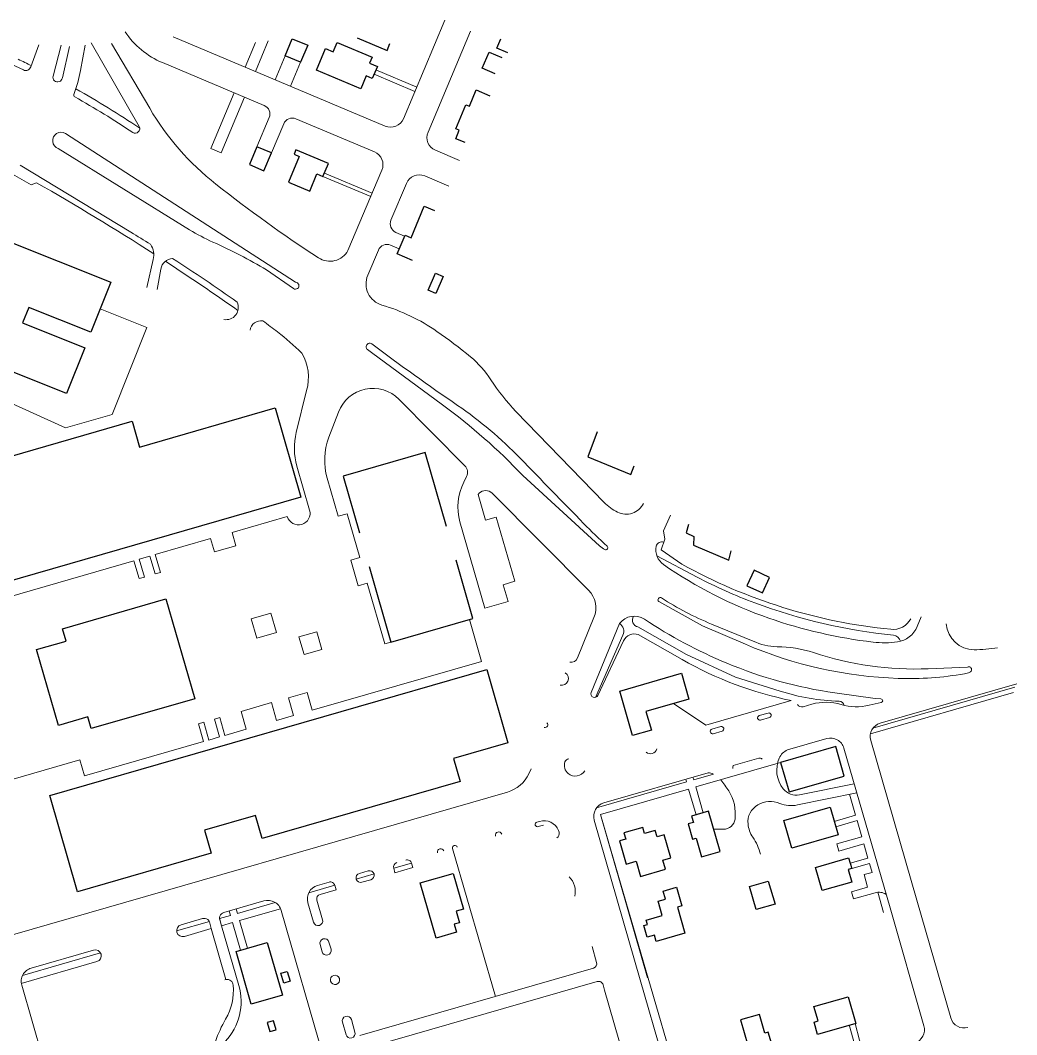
# Model space of a CAD drawing. Header units: feet. Extents: x 2817291 to 2825191, y 230718 to 237492.
# Drawn here: x 2823843 to 2824921, y 234175 to 235274 of the extents above; entities that cross this region are included whole.
import ezdxf

# ---------------------------------------------------------------- set-up
doc = ezdxf.new("R2010")
doc.units = ezdxf.units.FT
doc.layers.add('63', color=7, linetype='Continuous', lineweight=13)

msp = doc.modelspace()

# ---------------------------------------------------------------- linework, layer by layer
at = {"layer": '63'}
for p, q in [((2824257.409, 235167.24), (2824302.266, 235273.83)), ((2824008.148, 235255.783), (2824237.667, 235159.193)), ((2824097.075, 235218.359), (2824111.11, 235251.707)), ((2824330.056, 235262.135), (2824284.029, 235152.766)), ((2823792.185, 235245.263), (2823845.932, 235220.017)), ((2823853.922, 235223.286), (2823862.775, 235247.177)), ((2823886.663, 235246.938), (2823878.04, 235213.493)), ((2823888.083, 235211.448), (2823895.78, 235245.282)), ((2823912.793, 235246.845), (2823907.826, 235219.495)), ((2823971.255, 235158.941), (2823919.374, 235249.527)), ((2823941.397, 235248.684), (2823982.645, 235178.595)), ((2824097.265, 235249.901), (2824085.959, 235223.037)), ((2824129.296, 235235.33), (2824118.381, 235209.393)), ((2824106.686, 235181.603), (2823996.453, 235227.994)), ((2824145.97, 235228.313), (2824135.055, 235202.376)), ((2824227.58, 235220.138), (2824271.833, 235201.514)), ((2824225.631, 235215.506), (2824269.884, 235196.883)), ((2824074.264, 235195.247), (2824048.925, 235135.036)), ((2824060.041, 235130.358), (2824085.38, 235190.569)), ((2824098.796, 235136.946), (2824112.051, 235168.441)), ((2824225.971, 235131.403), (2824140.96, 235167.179)), ((2824127.798, 235161.814), (2824114.544, 235130.319)), ((2824140.608, 234990.109), (2823891.418, 235151.078)), ((2823883.64, 235135.057), (2824025.825, 235047.041)), ((2824048.925, 235135.036), (2824060.041, 235130.358)), ((2824292.077, 235133.023), (2824318.225, 235122.019)), ((2823842.563, 235117.028), (2823962.341, 235044.307)), ((2824197.308, 235024.429), (2824234.019, 235111.66)), ((2823854.394, 235095.802), (2823860.21, 235097.857)), ((2824170.27, 235104.686), (2824221.934, 235082.944)), ((2824171.83, 235108.391), (2824223.493, 235086.649)), ((2824306.53, 235094.229), (2824280.382, 235105.234)), ((2824260.639, 235097.186), (2824243.876, 235057.354)), ((2823799.547, 235046.448), (2823940.587, 234990.182)), ((2824249.241, 235044.192), (2824258.715, 235040.205)), ((2824230.232, 235024.932), (2824218.746, 234997.639)), ((2824252.868, 235026.31), (2824243.394, 235030.297)), ((2823986.575, 235014.688), (2823979.612, 234984.437)), ((2823994.746, 235004.493), (2823990.661, 234982.395)), ((2824109.227, 235003.518), (2824138.454, 234983.337)), ((2823940.587, 234990.182), (2823929.05, 234961.264)), ((2823929.05, 234961.264), (2823979.432, 234941.165)), ((2823979.432, 234941.165), (2823941.859, 234846.982)), ((2824218.65, 234917.155), (2824222.662, 234914.203)), ((2824222.662, 234914.203), (2824299.774, 234857.468)), ((2824141.367, 234827.58), (2824152.573, 234872.955)), ((2823891.645, 234832.497), (2823825.443, 234862.562)), ((2824323.967, 234791.462), (2824252.578, 234863.356)), ((2823941.859, 234846.982), (2823891.645, 234832.497)), ((2824187.004, 234849.407), (2824176.695, 234822.236)), ((2824379.076, 234850.298), (2824474.659, 234751.745)), ((2824155.823, 234743.435), (2824142.074, 234791.099)), ((2824322.787, 234773.816), (2824325.823, 234779.883)), ((2824386.784, 234780.732), (2824469.828, 234704.66)), ((2824174.879, 234777.882), (2824186.767, 234736.671)), ((2824339.328, 234761.652), (2824338.144, 234760.464)), ((2824338.144, 234760.464), (2824346.222, 234732.46)), ((2824457.826, 234656.656), (2824353.579, 234761.64)), ((2824071.812, 234719.201), (2824131.682, 234736.471)), ((2824186.767, 234736.671), (2824196.423, 234739.457)), ((2824196.423, 234739.457), (2824210.072, 234692.14)), ((2824346.222, 234732.46), (2824357.81, 234735.803)), ((2824357.81, 234735.803), (2824377.866, 234666.277)), ((2824546.519, 234737.939), (2824538.831, 234721.077)), ((2824345.498, 234637.066), (2824318.479, 234730.733)), ((2824075.991, 234704.717), (2824071.812, 234719.201)), ((2824538.831, 234721.077), (2824540.372, 234712.108)), ((2823988.767, 234695.246), (2824048.637, 234712.516)), ((2824048.637, 234712.516), (2824052.815, 234698.031)), ((2824052.815, 234698.031), (2824075.991, 234704.717)), ((2824540.372, 234712.108), (2824536.398, 234700.501)), ((2823971.385, 234690.232), (2823982.973, 234693.574)), ((2823982.973, 234693.574), (2823988.544, 234674.261)), ((2823994.338, 234675.933), (2823988.767, 234695.246)), ((2824210.072, 234692.14), (2824200.416, 234689.355)), ((2824531.777, 234693.925), (2824575.266, 234670.919)), ((2824536.398, 234700.501), (2824558.664, 234684.958)), ((2823828.197, 234648.927), (2823965.592, 234688.56)), ((2823965.592, 234688.56), (2823971.163, 234669.248)), ((2823976.956, 234670.919), (2823971.385, 234690.232)), ((2824200.416, 234689.355), (2824208.494, 234661.351)), ((2823971.163, 234669.248), (2823976.956, 234670.919)), ((2823988.544, 234674.261), (2823994.338, 234675.933)), ((2824208.494, 234661.351), (2824218.15, 234664.136)), ((2824218.15, 234664.136), (2824237.092, 234598.473)), ((2824377.866, 234666.277), (2824365.312, 234662.655)), ((2824365.312, 234662.655), (2824370.605, 234644.308)), ((2824370.605, 234644.308), (2824345.498, 234637.066)), ((2824533.78, 234644.308), (2824581.059, 234618.199)), ((2824113.725, 234631.922), (2824092.481, 234625.794)), ((2824092.481, 234625.794), (2824098.609, 234604.549)), ((2824119.853, 234610.678), (2824113.725, 234631.922)), ((2824445.721, 234583.343), (2824463.702, 234626.992)), ((2824817.791, 234627.911), (2824813.538, 234617.271)), ((2824243.851, 234600.423), (2824328.828, 234624.935)), ((2824328.828, 234624.935), (2824341.92, 234579.55)), ((2824491.459, 234620.594), (2824460.725, 234545.831)), ((2824511.347, 234616.918), (2824563.882, 234587.094)), ((2824581.059, 234618.199), (2824627.633, 234598.162)), ((2824636.045, 234601.634), (2824590.994, 234620.019)), ((2824098.609, 234604.549), (2824119.853, 234610.678)), ((2824163.474, 234611.755), (2824144.161, 234606.184)), ((2824144.161, 234606.184), (2824149.732, 234586.871)), ((2824169.045, 234592.442), (2824163.474, 234611.755)), ((2824465.357, 234540.542), (2824495.08, 234608.041)), ((2824511.645, 234608.635), (2824559.203, 234581.56)), ((2824149.732, 234586.871), (2824169.045, 234592.442)), ((2824237.092, 234598.473), (2824243.851, 234600.423)), ((2824467.912, 234542.674), (2824495.786, 234601.969)), ((2824563.882, 234587.094), (2824616.955, 234562.656)), ((2824341.92, 234579.55), (2824158.72, 234526.704)), ((2824868.041, 234573.371), (2824825.664, 234571.607)), ((2824616.955, 234562.656), (2824665.312, 234547.317)), ((2824919.313, 234551.551), (2824765.776, 234507.261)), ((2824921.375, 234555.284), (2824773.631, 234512.665)), ((2824153.149, 234546.017), (2824132.871, 234540.167)), ((2824132.871, 234540.167), (2824138.442, 234520.854)), ((2824158.72, 234526.704), (2824153.149, 234546.017)), ((2824768.042, 234539.295), (2824724.402, 234545.534)), ((2824917.809, 234545.887), (2824763.049, 234501.245)), ((2824774.393, 234539.035), (2824768.042, 234539.295)), ((2824114.524, 234534.875), (2824081.692, 234525.404)), ((2824120.095, 234515.562), (2824114.524, 234534.875)), ((2824584.922, 234510.53), (2824549.936, 234533.909)), ((2824677.252, 234537.163), (2824584.922, 234510.53)), ((2824690.066, 234530.4), (2824699.722, 234533.185)), ((2824058.516, 234518.719), (2824052.722, 234517.047)), ((2824052.722, 234517.047), (2824058.293, 234497.734)), ((2824064.087, 234499.406), (2824058.516, 234518.719)), ((2824081.692, 234525.404), (2824087.263, 234506.091)), ((2824138.442, 234520.854), (2824120.095, 234515.562)), ((2824642.601, 234520.892), (2824652.257, 234523.677)), ((2824653.65, 234518.849), (2824643.994, 234516.064)), ((2824041.135, 234513.705), (2824035.341, 234512.033)), ((2824035.341, 234512.033), (2824040.912, 234492.72)), ((2824046.706, 234494.392), (2824041.135, 234513.705)), ((2824087.263, 234506.091), (2824064.087, 234499.406)), ((2824591.422, 234506.128), (2824601.078, 234508.914)), ((2824058.293, 234497.734), (2824046.706, 234494.392)), ((2824602.471, 234504.086), (2824592.814, 234501.3)), ((2824715.693, 234495.952), (2824673.204, 234483.696)), ((2824763.325, 234494.002), (2824813.186, 234321.152)), ((2824040.912, 234492.72), (2823912.208, 234455.594)), ((2824784.216, 234312.796), (2824734.356, 234485.646)), ((2823907.194, 234472.976), (2823789.386, 234438.993)), ((2823912.208, 234455.594), (2823907.194, 234472.976)), ((2824642.11, 234474.726), (2824614.3, 234466.704)), ((2824393.178, 234457.966), (2824395.637, 234463.25)), ((2824665.646, 234470.01), (2824573.91, 234443.547)), ((2824587.262, 234458.905), (2824474.282, 234426.314)), ((2824563.957, 234449.044), (2824563.121, 234451.941)), ((2824571.682, 234451.272), (2824570.846, 234454.169)), ((2824593.249, 234457.494), (2824571.682, 234451.272)), ((2824563.957, 234449.044), (2824466.427, 234420.91)), ((2824566.185, 234441.319), (2824470.586, 234413.742)), ((2824574.263, 234413.315), (2824566.185, 234441.319)), ((2824581.988, 234415.544), (2824573.91, 234443.547)), ((2824686.166, 234435.135), (2824745.498, 234447.02)), ((2823834.233, 234283.524), (2824369.906, 234438.046)), ((2824748.283, 234437.364), (2824684.124, 234424.086)), ((2824746.965, 234412.925), (2824740.387, 234435.729)), ((2824404.755, 234406.258), (2824401.858, 234405.423)), ((2824463.975, 234407.651), (2824513.836, 234234.801)), ((2824470.586, 234413.742), (2824521.561, 234237.03)), ((2824470.586, 234413.742), (2824563.181, 234096.695)), ((2824723.789, 234406.24), (2824746.965, 234412.925)), ((2824725.461, 234400.446), (2824748.636, 234407.132)), ((2824753.65, 234389.75), (2824748.636, 234407.132)), ((2824403.251, 234400.595), (2824409.045, 234402.266)), ((2824425.907, 234394.578), (2824425.35, 234396.509)), ((2824593.353, 234397.902), (2824603.845, 234397.791)), ((2824753.65, 234389.75), (2824726.612, 234381.951)), ((2824310.679, 234377.029), (2824356.919, 234216.732)), ((2824726.612, 234381.951), (2824728.84, 234374.225)), ((2824728.84, 234374.225), (2824755.878, 234382.025)), ((2824760.335, 234366.575), (2824755.878, 234382.025)), ((2824741.022, 234361.003), (2824760.335, 234366.575)), ((2824209.695, 234349.991), (2824219.352, 234352.777)), ((2824246.817, 234355.469), (2824266.13, 234361.04)), ((2824248.21, 234350.641), (2824246.817, 234355.469)), ((2824267.522, 234356.212), (2824248.21, 234350.641)), ((2824266.13, 234361.04), (2824267.522, 234356.212)), ((2824742.694, 234355.21), (2824762.006, 234360.781)), ((2824764.792, 234351.124), (2824756.101, 234348.617)), ((2824764.792, 234351.124), (2824762.006, 234360.781)), ((2824176.863, 234340.52), (2824164.31, 234336.899)), ((2824206.26, 234343.77), (2824225.573, 234349.341)), ((2824222.137, 234343.12), (2824212.481, 234340.335)), ((2824756.101, 234348.617), (2824760.001, 234335.098)), ((2824154.907, 234328.957), (2824183.084, 234337.085)), ((2824184.477, 234332.257), (2824167.096, 234327.243)), ((2824183.084, 234337.085), (2824184.477, 234332.257)), ((2824760.001, 234335.098), (2824742.619, 234330.084)), ((2824742.619, 234330.084), (2824744.848, 234322.359)), ((2824744.848, 234322.359), (2824768.023, 234329.044)), ((2824777.327, 234307.67), (2824771.007, 234329.579)), ((2824106.371, 234320.186), (2824062.917, 234307.651)), ((2824118.56, 234318.472), (2824077.829, 234306.723)), ((2824160.132, 234296.992), (2824154.004, 234318.236)), ((2824163.66, 234321.022), (2824169.788, 234299.777)), ((2824849.926, 234193.41), (2824813.186, 234321.152)), ((2824070.104, 234304.494), (2824068.711, 234309.323)), ((2824077.829, 234306.723), (2824076.437, 234311.551)), ((2824124.348, 234311.774), (2824080.058, 234298.997)), ((2824174.059, 234139.926), (2824125.034, 234309.88)), ((2824820.957, 234185.054), (2824784.216, 234312.796)), ((2824047.242, 234297.899), (2824011.852, 234287.691)), ((2824016.567, 234294.281), (2824039.742, 234300.966)), ((2824058.196, 234301.375), (2824060.508, 234293.358)), ((2824070.104, 234304.494), (2824058.203, 234301.061)), ((2824072.333, 234296.769), (2824060.508, 234293.358)), ((2824080.968, 234266.834), (2824072.333, 234296.769)), ((2824088.693, 234269.063), (2824080.058, 234298.997)), ((2824049.394, 234290.152), (2824020.188, 234281.727)), ((2824048.085, 234294.689), (2824049.394, 234290.152)), ((2824049.394, 234290.152), (2824065.271, 234235.111)), ((2824060.508, 234293.358), (2824079.171, 234228.66)), ((2824178.981, 234267.911), (2824176.752, 234275.636)), ((2823929.434, 234263.916), (2823845.005, 234239.562)), ((2823921.934, 234266.983), (2823854.409, 234247.504)), ((2824167.096, 234272.851), (2824169.324, 234265.126)), ((2824466.575, 234253.594), (2824461.561, 234270.976)), ((2823843.675, 234230.81), (2823925.555, 234254.429)), ((2824210.141, 234174.392), (2824463.14, 234247.373)), ((2824065.271, 234235.111), (2824064.069, 234234.764)), ((2824467.318, 234232.888), (2824205.629, 234157.401)), ((2824467.318, 234232.888), (2824205.629, 234157.401)), ((2824550.577, 234107.059), (2824513.836, 234234.801)), ((2823844.114, 234228.802), (2823934.934, 233917.138)), ((2823844.114, 234228.802), (2823934.934, 233917.138)), ((2824475.21, 234223.659), (2824473.539, 234229.453)), ((2824511.951, 234095.917), (2824475.21, 234223.659)), ((2824195.229, 234175.321), (2824191.33, 234188.84)), ((2824200.986, 234191.625), (2824204.886, 234178.106)), ((2824739.983, 234185.947), (2824750.121, 234149.663)), ((2824746.386, 234187.548), (2824755.99, 234151.263))]:
    msp.add_line(p, q, dxfattribs=at)
at = {"layer": '63', "lineweight": 25}
for p, q in [((2824129.296, 235235.33), (2824137.093, 235253.857)), ((2824137.093, 235253.857), (2824153.767, 235246.84)), ((2824207.294, 235254.844), (2824239.715, 235241.2)), ((2824358.471, 235243.561), (2824362.759, 235253.751)), ((2824153.767, 235246.84), (2824145.97, 235228.313)), ((2824163.181, 235219.98), (2824172.927, 235243.138)), ((2824172.927, 235243.138), (2824181.264, 235239.63)), ((2824181.264, 235239.63), (2824185.552, 235249.819)), ((2824185.552, 235249.819), (2824223.531, 235233.836)), ((2824239.715, 235241.2), (2824242.834, 235248.611)), ((2824370.513, 235238.494), (2824358.471, 235243.561)), ((2824145.97, 235228.313), (2824129.296, 235235.33)), ((2824223.531, 235233.836), (2824220.802, 235227.351)), ((2824342.777, 235221.816), (2824350.184, 235239.416)), ((2824350.184, 235239.416), (2824364.079, 235233.569)), ((2824211.35, 235199.708), (2824163.181, 235219.98)), ((2824220.802, 235227.351), (2824229.139, 235223.843)), ((2824229.139, 235223.843), (2824223.682, 235210.874)), ((2824356.672, 235215.968), (2824342.777, 235221.816)), ((2824217.197, 235213.603), (2824211.35, 235199.708)), ((2824223.682, 235210.874), (2824217.197, 235213.603)), ((2824328.793, 235180.814), (2824336.2, 235198.415)), ((2824336.2, 235198.415), (2824351.021, 235192.177)), ((2824314.172, 235156.436), (2824325.088, 235182.374)), ((2824325.088, 235182.374), (2824328.793, 235180.814)), ((2824313.979, 235145.614), (2824317.878, 235154.877)), ((2824317.878, 235154.877), (2824314.172, 235156.436)), ((2824324.169, 235141.326), (2824313.979, 235145.614)), ((2824098.796, 235136.946), (2824090.61, 235117.493)), ((2824114.544, 235130.319), (2824098.796, 235136.946)), ((2824140.917, 235133.395), (2824138.968, 235128.763)), ((2824176.118, 235118.581), (2824140.917, 235133.395)), ((2824106.357, 235110.866), (2824114.544, 235130.319)), ((2824144.526, 235126.424), (2824132.831, 235098.634)), ((2824138.968, 235128.763), (2824144.526, 235126.424)), ((2824090.61, 235117.493), (2824106.357, 235110.866)), ((2824170.27, 235104.686), (2824176.118, 235118.581)), ((2824132.831, 235098.634), (2824155.989, 235088.888)), ((2824155.989, 235088.888), (2824163.786, 235107.415)), ((2824163.786, 235107.415), (2824170.27, 235104.686)), ((2824265.589, 235038.403), (2824280.013, 235072.677)), ((2824280.013, 235072.677), (2824291.129, 235067.999)), ((2823826.703, 235035.615), (2823940.587, 234990.182)), ((2824250.529, 235020.752), (2824259.105, 235041.132)), ((2824259.105, 235041.132), (2824265.589, 235038.403)), ((2824267.203, 235013.735), (2824250.529, 235020.752)), ((2824284.174, 234981.514), (2824291.97, 235000.041)), ((2824291.97, 235000.041), (2824300.307, 234996.532)), ((2823940.587, 234990.182), (2823918.988, 234936.041)), ((2824300.307, 234996.532), (2824292.511, 234978.006)), ((2824292.511, 234978.006), (2824284.174, 234981.514)), ((2823851.702, 234962.883), (2823844.999, 234946.081)), ((2823918.988, 234936.041), (2823851.702, 234962.883)), ((2823844.999, 234946.081), (2823912.285, 234919.238)), ((2823892.548, 234869.764), (2823778.664, 234915.196)), ((2823912.285, 234919.238), (2823892.548, 234869.764)), ((2823971.632, 234811.639), (2824118.41, 234853.978)), ((2824118.41, 234853.978), (2824146.265, 234757.414)), ((2823782.979, 234787.553), (2823963.554, 234839.642)), ((2823963.554, 234839.642), (2823971.632, 234811.639)), ((2824467.188, 234828.022), (2824457.178, 234801.077)), ((2824280.88, 234805.659), (2824192.041, 234780.032)), ((2824303.965, 234725.631), (2824280.88, 234805.659)), ((2824457.178, 234801.077), (2824503.474, 234782.005)), ((2824503.474, 234782.005), (2824507.039, 234791.402)), ((2824192.041, 234780.032), (2824209.749, 234718.645)), ((2824146.265, 234757.414), (2823823.74, 234664.378)), ((2824566.148, 234727.911), (2824563.548, 234718.793)), ((2824563.548, 234718.793), (2824571.979, 234714.949)), ((2824571.979, 234714.949), (2824571.589, 234705.423)), ((2824571.589, 234705.423), (2824609.732, 234689.229)), ((2824609.732, 234689.229), (2824612.053, 234699.313)), ((2824220.256, 234682.219), (2824243.851, 234600.423)), ((2824332.69, 234626.049), (2824314.448, 234689.29)), ((2824636.955, 234678.255), (2824629.267, 234661.393)), ((2824653.817, 234670.567), (2824636.955, 234678.255)), ((2824646.129, 234653.705), (2824653.817, 234670.567)), ((2824629.267, 234661.393), (2824646.129, 234653.705)), ((2823888.197, 234614.981), (2824000.212, 234647.293)), ((2824000.212, 234647.293), (2824031.41, 234539.141)), ((2824243.851, 234600.423), (2824332.69, 234626.049)), ((2823892.097, 234601.462), (2823888.197, 234614.981)), ((2823860.231, 234592.27), (2823892.097, 234601.462)), ((2823883.908, 234510.19), (2823860.231, 234592.27)), ((2823874.437, 234434.239), (2824347.602, 234570.729)), ((2824347.602, 234570.729), (2824370.444, 234491.546)), ((2824491.645, 234547.428), (2824558.274, 234566.648)), ((2824558.274, 234566.648), (2824566.352, 234538.645)), ((2824031.41, 234539.141), (2823919.395, 234506.829)), ((2824505.572, 234499.146), (2824491.645, 234547.428)), ((2824566.352, 234538.645), (2824520.001, 234525.274)), ((2823915.774, 234519.383), (2823883.908, 234510.19)), ((2823919.395, 234506.829), (2823915.774, 234519.383)), ((2824520.001, 234525.274), (2824525.851, 234504.996)), ((2824525.851, 234504.996), (2824505.572, 234499.146)), ((2824370.444, 234491.546), (2824311.539, 234474.555)), ((2824725.516, 234487.28), (2824665.646, 234470.01)), ((2824734.708, 234455.414), (2824725.516, 234487.28)), ((2824311.539, 234474.555), (2824318.782, 234449.448)), ((2824665.646, 234470.01), (2824674.838, 234438.144)), ((2824674.838, 234438.144), (2824734.708, 234455.414)), ((2824318.782, 234449.448), (2824104.409, 234387.609)), ((2823904.521, 234329.949), (2823874.437, 234434.239)), ((2824587.782, 234417.215), (2824569.435, 234411.923)), ((2824600.317, 234373.761), (2824587.782, 234417.215)), ((2824669.119, 234407.206), (2824719.332, 234421.69)), ((2824719.332, 234421.69), (2824727.967, 234391.755)), ((2824097.166, 234412.716), (2824042.125, 234396.839)), ((2824104.409, 234387.609), (2824097.166, 234412.716)), ((2824569.435, 234411.923), (2824571.385, 234405.163)), ((2824677.754, 234377.271), (2824669.119, 234407.206)), ((2824042.125, 234396.839), (2824049.367, 234371.732)), ((2824516.454, 234399.778), (2824496.176, 234393.928)), ((2824518.404, 234393.018), (2824516.454, 234399.778)), ((2824529.992, 234396.361), (2824518.404, 234393.018)), ((2824531.942, 234389.601), (2824529.992, 234396.361)), ((2824571.385, 234405.163), (2824565.591, 234403.492)), ((2824565.591, 234403.492), (2824570.326, 234387.076)), ((2824498.126, 234387.168), (2824491.366, 234385.219)), ((2824491.366, 234385.219), (2824498.609, 234360.112)), ((2824496.176, 234393.928), (2824498.126, 234387.168)), ((2824539.667, 234391.83), (2824531.942, 234389.601)), ((2824546.909, 234366.723), (2824539.667, 234391.83)), ((2824570.326, 234387.076), (2824574.189, 234388.19)), ((2824574.189, 234388.19), (2824580.038, 234367.911)), ((2824727.967, 234391.755), (2824677.754, 234377.271)), ((2824580.038, 234367.911), (2824600.317, 234373.761)), ((2824049.367, 234371.732), (2823904.521, 234329.949)), ((2824498.609, 234360.112), (2824509.231, 234363.176)), ((2824509.231, 234363.176), (2824513.966, 234346.76)), ((2824538.218, 234364.216), (2824546.909, 234366.723)), ((2824541.004, 234354.56), (2824538.218, 234364.216)), ((2824703.622, 234356.491), (2824739.351, 234366.797)), ((2824739.351, 234366.797), (2824742.694, 234355.21)), ((2824513.966, 234346.76), (2824541.004, 234354.56)), ((2824710.864, 234331.384), (2824703.622, 234356.491)), ((2824742.694, 234355.21), (2824738.831, 234354.095)), ((2824738.831, 234354.095), (2824742.731, 234340.576)), ((2824275.433, 234339.666), (2824311.162, 234349.973)), ((2824311.162, 234349.973), (2824322.304, 234311.347)), ((2824632.164, 234335.878), (2824652.443, 234341.728)), ((2824652.443, 234341.728), (2824659.685, 234316.621)), ((2824742.731, 234340.576), (2824710.864, 234331.384)), ((2824292.704, 234279.796), (2824275.433, 234339.666)), ((2824538.441, 234330.808), (2824552.926, 234334.987)), ((2824540.948, 234322.118), (2824538.441, 234330.808)), ((2824552.926, 234334.987), (2824558.776, 234314.708)), ((2824639.407, 234310.771), (2824632.164, 234335.878)), ((2824533.223, 234319.889), (2824540.948, 234322.118)), ((2824537.68, 234304.439), (2824533.223, 234319.889)), ((2824322.304, 234311.347), (2824314.579, 234309.118)), ((2824314.579, 234309.118), (2824318.2, 234296.565)), ((2824558.776, 234314.708), (2824553.947, 234313.315)), ((2824553.947, 234313.315), (2824562.025, 234285.312)), ((2824659.685, 234316.621), (2824639.407, 234310.771)), ((2824318.2, 234296.565), (2824312.406, 234294.894)), ((2824520.298, 234299.425), (2824537.68, 234304.439)), ((2824521.691, 234294.597), (2824520.298, 234299.425)), ((2824314.913, 234286.203), (2824292.704, 234279.796)), ((2824312.406, 234294.894), (2824314.913, 234286.203)), ((2824517.829, 234293.483), (2824521.691, 234294.597)), ((2824521.45, 234280.929), (2824517.829, 234293.483)), ((2824562.025, 234285.312), (2824531.125, 234276.398)), ((2824076.139, 234265.441), (2824109.937, 234275.191)), ((2824109.937, 234275.191), (2824126.372, 234218.218)), ((2824529.175, 234283.158), (2824521.45, 234280.929)), ((2824531.125, 234276.398), (2824529.175, 234283.158)), ((2824092.574, 234208.468), (2824076.139, 234265.441)), ((2824124.793, 234241.82), (2824131.553, 234243.77)), ((2824127.857, 234231.198), (2824124.793, 234241.82)), ((2824131.553, 234243.77), (2824134.617, 234233.148)), ((2824134.617, 234233.148), (2824127.857, 234231.198)), ((2824126.372, 234218.218), (2824092.574, 234208.468)), ((2824701.865, 234205.84), (2824738.755, 234216.481)), ((2824738.755, 234216.481), (2824747.138, 234187.417)), ((2824642.736, 234197.142), (2824622.457, 234191.293)), ((2824648.585, 234176.864), (2824642.736, 234197.142)), ((2824706.38, 234190.19), (2824701.865, 234205.84)), ((2824116.641, 234190.307), (2824109.881, 234188.357)), ((2824109.881, 234188.357), (2824112.667, 234178.701)), ((2824119.426, 234180.651), (2824116.641, 234190.307)), ((2824622.457, 234191.293), (2824634.992, 234147.839)), ((2824701.908, 234188.9), (2824706.38, 234190.19)), ((2824705.778, 234175.486), (2824701.908, 234188.9)), ((2824747.138, 234187.417), (2824705.778, 234175.486)), ((2824112.667, 234178.701), (2824119.426, 234180.651)), ((2824652.448, 234177.978), (2824648.585, 234176.864)), ((2824657.183, 234161.562), (2824652.448, 234177.978))]:
    msp.add_line(p, q, dxfattribs=at)
at = {"layer": '63'}
for centre, radius, start, end in [((2824031.863, 235312.135), 91.289, 213.77818, 247.17667), ((2823417.702, 234332.099), 993.777, 63.92812, 64.83936), ((2822279.233, 232311.169), 3199.268, 60.50482, 65.48544), ((2823848.425, 235225.323), 5.862, 244.83936, 339.66622), ((2823764.414, 235245.543), 145.758, 339.11255, 349.70547), ((2823883.009, 235212.212), 5.131, 165.54255, 351.43065), ((2823417.702, 234332.099), 993.777, 56.10686, 60.78814), ((2823902.618, 235192.803), 2.167, 159.11255, 240.60329), ((2823417.702, 234332.099), 985.736, 56.32465, 60.60329), ((2824238.275, 235329.035), 296.613, 210.47718, 231.70209), ((2824102.787, 235172.34), 10.05, 337.17667, 67.17666), ((2824137.062, 235157.916), 10.05, 67.17666, 157.17666), ((2824243.514, 235173.088), 15.075, 247.17667, 337.17667), ((2823966.999, 235156.504), 4.905, 236.32465, 29.80086), ((2824297.924, 235146.918), 15.075, 157.17667, 247.17667), ((2823886.551, 235143.543), 8.971, 57.13878, 251.06273), ((2824220.124, 235117.508), 15.075, 337.17667, 67.17666), ((2822516.445, 232737.883), 2715.729, 57.21284, 60.34288), ((2824274.534, 235091.339), 15.075, 67.17666, 157.17666), ((2824987.79, 236278.157), 1505.995, 231.70209, 236.90228), ((2824253.139, 235053.456), 10.05, 157.17667, 247.17667), ((2822996.193, 233452.964), 1861.671, 57.96896, 58.73692), ((2824138.989, 235229.85), 215.001, 238.24128, 245.86943), ((2823815.593, 234507.924), 576.05, 59.35378, 65.86942), ((2823965.822, 235019.465), 21.296, 347.03626, 33.48594), ((2824177.677, 235035.339), 22.459, 236.90228, 330.9357), ((2824239.495, 235021.034), 10.05, 67.17666, 157.17666), ((2824008.607, 235001.931), 14.095, 94.41738, 169.52581), ((2822516.445, 232737.883), 2715.729, 54.89421, 56.89656), ((2822996.193, 233452.964), 1861.671, 54.50211, 57.09575), ((2824140.566, 234986.394), 3.715, 235.37546, 89.34493), ((2824240.767, 234988.372), 23.892, 157.17667, 253.54333), ((2824065.463, 234962.733), 13.144, 258.33721, 26.602), ((2824174.482, 234763.975), 210.09, 55.41797, 73.54333), ((2824103.082, 234936.548), 11.923, 79.92158, 172.04525), ((2822996.193, 233452.964), 1861.671, 52.82552, 53.43831), ((2823937.071, 234699.504), 299.929, 45.48792, 52.1522), ((2824012.61, 234529.17), 495.285, 50.16367, 55.41797), ((2824220.881, 234920.242), 3.809, 53.15551, 234.15699), ((2825829.684, 237067.296), 2679.116, 233.15551, 235.59725), ((2824103.209, 234887.118), 51.355, 343.99123, 30.76069), ((2824257.949, 234823.256), 112.3, 32.96183, 50.16367), ((2824547.672, 235011.13), 233.006, 212.96183, 223.64988), ((2824224.284, 234835.262), 39.873, 44.79806, 159.22096), ((2823910.484, 234328.361), 656.887, 43.52403, 53.65625), ((2824065.101, 234490.453), 444.003, 44.12334, 55.59725), ((2824209.884, 234810.66), 70.575, 166.12873, 196.09086), ((2824242.318, 234797.336), 70.189, 159.22096, 196.09086), ((2824316.835, 234784.38), 10.05, 333.41341, 44.79806), ((2849180.277, 258848.6), 34543.015, 224.12334, 224.28672), ((2824377.115, 234746.626), 60.752, 153.41341, 195.16549), ((2824346.448, 234754.559), 10.05, 44.79806, 135.10317), ((2824512.563, 234788.508), 52.804, 224.12372, 243.72678), ((2824498.468, 234759.955), 20.962, 243.72678, 333.85533), ((2824143.753, 234739.953), 12.563, 196.09086, 16.09086), ((2824903.171, 235168.55), 629.557, 224.28672, 227.5093), ((2824490.205, 234726.904), 30.166, 227.5093, 240.34119), ((2824476.396, 234702.656), 2.261, 240.34119, 47.5093), ((2824549.859, 234700.204), 19.141, 167.90268, 235.1597), ((2824537.039, 234702.952), 6.029, 69.31124, 167.90268), ((2824806.93, 235069.526), 469.124, 235.1597, 250.84032), ((2824842.276, 235195.686), 584.19, 240.95613, 264.38407), ((2824821.044, 235135.517), 525.602, 242.12049, 249.58851), ((2824438.435, 234637.401), 27.327, 337.61066, 44.79806), ((2824535.437, 234646.206), 2.519, 57.04546, 228.87605), ((2824714.223, 234921.991), 326.148, 237.04546, 247.80069), ((2824850.505, 235214.686), 610.076, 249.58851, 264.1216), ((2824507.36, 234608.664), 19.879, 56.38109, 143.12024), ((2824512.94, 234624.372), 7.623, 146.97551, 257.94007), ((2824828.078, 235130.394), 533.561, 250.84032, 263.32856), ((2824787.293, 234636.527), 22.334, 264.38407, 331.33423), ((2824485.751, 234612.149), 10.193, 336.23349, 55.94822), ((2824808.985, 235062.321), 524.898, 236.38109, 247.41448), ((2824788.653, 234627.216), 26.799, 277.56866, 338.21587), ((2824875.2, 234622.299), 30.135, 184.16215, 269.94708), ((2824507.414, 234596.502), 12.85, 70.77913, 154.82226), ((2824787.143, 234599.274), 8.589, 13.66695, 84.1216), ((2824808.469, 235018.492), 457.58, 246.72154, 268.07664), ((2824661.844, 234652.699), 57.212, 243.19702, 270.03292), ((2824661.948, 234470.624), 124.864, 71.59335, 90.03292), ((2824778.319, 234704.986), 105.252, 263.32856, 277.56866), ((2824875.313, 234744.199), 152.036, 269.94708, 279.61477), ((2824439.435, 234585.19), 6.552, 253.61967, 343.61967), ((2824757.712, 234930.245), 401.232, 240.3468, 258.43196), ((2824811.198, 234919.111), 347.805, 251.59335, 272.3839), ((2824792.69, 235023.146), 482.469, 247.41448, 261.86311), ((2824869.518, 234570.689), 3.062, 292.26615, 118.84021), ((2824428.79, 234560.902), 7.232, 255.83442, 57.76848), ((2824804.819, 234909.795), 348.822, 268.07664, 279.91556), ((2824860.058, 234593.794), 28.029, 279.91557, 292.26616), ((2824464.356, 234544.339), 3.926, 157.65356, 334.91702), ((2824736.323, 234771.182), 234.857, 252.40079, 268.24227), ((2824774.237, 234536.956), 2.085, 278.37788, 85.73135), ((2824688.638, 234535.349), 5.151, 208.77124, 286.09086), ((2824714.903, 234480.558), 54.773, 72.69237, 106.09086), ((2824728.945, 234530.77), 5.667, 11.87475, 88.24227), ((2824747.511, 234585.201), 54.833, 252.69237, 285.00643), ((2824791.053, 234422.773), 113.33, 98.37788, 105.00643), ((2824643.297, 234518.478), 2.513, 106.09086, 286.09086), ((2824652.954, 234521.263), 2.513, 286.09086, 106.09086), ((2824410.757, 234510.916), 2.899, 252.40079, 49.78093), ((2824592.118, 234503.714), 2.513, 106.09086, 286.09086), ((2824601.774, 234506.5), 2.513, 286.09086, 106.09086), ((2824777.809, 234498.181), 15.075, 106.09086, 196.09086), ((2824719.871, 234481.468), 15.075, 16.09086, 106.09086), ((2824524.839, 234486.747), 7.156, 228.66492, 343.5168), ((2824679.745, 234468.135), 16.879, 112.79904, 156.60359), ((2824436.827, 234469.122), 4.874, 94.16857, 161.61597), ((2824643.102, 234471.289), 3.578, 42.08009, 106.09086), ((2824694.253, 234461.858), 32.687, 156.60359, 218.34682), ((2824443.154, 234467.02), 11.541, 161.61597, 230.56575), ((2824443.461, 234467.394), 12.025, 230.56575, 328.93558), ((2824618.998, 234464.922), 5.025, 159.22096, 196.09086), ((2824359.658, 234473.571), 36.974, 286.09086, 335.03604), ((2824586.314, 234441.474), 17.457, 66.59302, 86.88854), ((2824520.245, 234383.392), 105.427, 31.97505, 40.11704), ((2824570.154, 234414.549), 46.59, 352.82389, 31.97505), ((2824682.651, 234452.681), 17.894, 218.34682, 281.32722), ((2824654.621, 234400.671), 27.139, 67.98855, 119.66362), ((2824478.46, 234411.83), 15.075, 106.09086, 196.09086), ((2824651.803, 234405.618), 21.445, 119.66362, 185.98951), ((2824677.339, 234456.869), 33.478, 247.98855, 281.69215), ((2824409.708, 234390.095), 16.905, 22.29762, 107.03676), ((2824603.978, 234410.29), 12.5, 269.39161, 352.82389), ((2824360.41, 234391.375), 3.518, 16.09086, 196.09086), ((2824402.555, 234403.009), 2.513, 106.09086, 286.09086), ((2824661.716, 234406.658), 31.412, 185.98951, 213.82036), ((2824420.852, 234393.194), 5.241, 299.55607, 15.30603), ((2824582.804, 234353.791), 63.572, 15.42289, 33.82036), ((2824297.643, 234373.269), 3.518, 16.09086, 196.09086), ((2824313.093, 234377.726), 2.513, 16.09086, 196.09086), ((2824251.645, 234356.862), 5.025, 106.09086, 196.09086), ((2824261.302, 234359.648), 5.025, 16.09086, 106.09086), ((2824220.744, 234347.948), 5.025, 286.09086, 106.09086), ((2824178.256, 234335.692), 5.025, 16.09086, 106.09086), ((2824211.088, 234345.163), 5.025, 106.09086, 286.09086), ((2824421.858, 234330.65), 21.631, 345.35537, 46.82634), ((2824168.488, 234322.414), 15.075, 106.09086, 196.09086), ((2824772.09, 234314.946), 14.673, 57.20295, 106.09086), ((2824110.55, 234305.701), 15.075, 16.09086, 106.09086), ((2824168.488, 234322.414), 5.025, 106.09086, 196.09086), ((2824064.728, 234301.374), 6.533, 106.09086, 212.18171), ((2824041.553, 234294.689), 6.533, 0, 106.09086), ((2824164.96, 234298.385), 5.025, 196.09086, 16.09086), ((2824018.377, 234288.004), 6.533, 106.09086, 286.09086), ((2824171.924, 234274.244), 5.025, 16.09086, 196.09086), ((2823923.744, 234260.706), 6.533, 286.09086, 106.09086), ((2824174.152, 234266.519), 5.025, 196.09086, 16.09086), ((2824461.747, 234252.201), 5.025, 286.09086, 16.09086), ((2823858.587, 234233.02), 15.075, 106.09086, 196.24637), ((2824066.253, 234228.348), 6.834, 5.37977, 98.25921), ((2824183.344, 234234.652), 5.025, 16.09086, 196.09086), ((2824183.344, 234234.652), 5.025, 196.09086, 16.09086), ((2824468.711, 234228.06), 5.025, 16.09086, 106.09086), ((2824468.711, 234228.06), 5.025, 16.09086, 106.09086), ((2824018.543, 234211.171), 63.1, 316.76519, 16.09086), ((2824011.868, 234223.226), 61.459, 329.58102, 5.37977), ((2824171.122, 234129.722), 123.216, 149.58102, 161.87162), ((2824196.158, 234190.233), 5.025, 16.09086, 196.09086), ((2824864.399, 234197.628), 15.075, 196.24637, 286.24637), ((2824200.058, 234176.714), 5.025, 196.09086, 16.09086), ((2824806.484, 234180.836), 15.075, 286.24637, 16.24637)]:
    msp.add_arc(centre, radius, start, end, dxfattribs=at)

doc.saveas('drawing.dxf')
